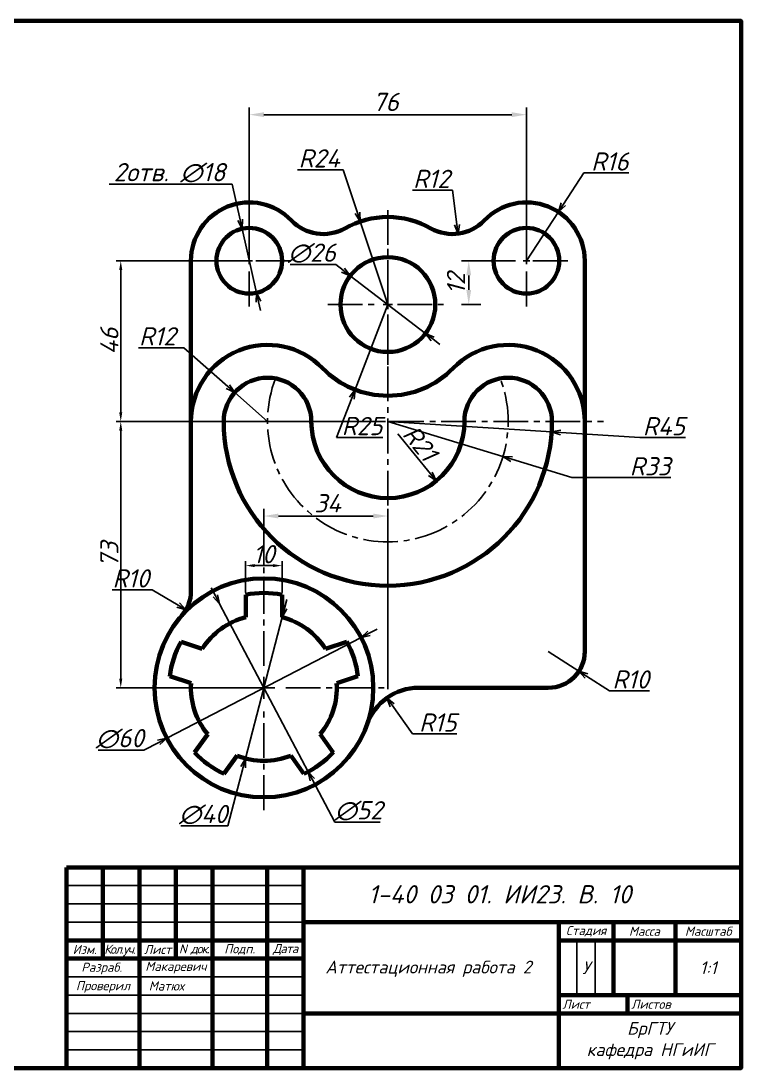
# Model space of a CAD drawing. Header units: millimetres. Extents: x 0 to 395, y 0 to 287.
# Drawn here: x 197.8 to 395.3, y 0.2 to 287.2 of the extents above; entities that cross this region are included whole.
import ezdxf

# ---------------------------------------------------------------- set-up
doc = ezdxf.new("R2010")
doc.units = ezdxf.units.MM
doc.header["$LTSCALE"] = 0.5
doc.linetypes.add('CENTER2', pattern=[28.575, 19.05, -3.175, 3.175, -3.175])
doc.styles.add('GOST-2.304_Type-B', font='isocpeui.ttf')
doc.styles.add('SPDS', font='isocpeur.ttf', dxfattribs={"oblique": 15})
doc.dimstyles.new('Copy(2) of STANDARD', dxfattribs={"dimscale": 0, "dimtxt": 5, "dimasz": 4, "dimexe": 2, "dimexo": 0, "dimgap": 1, "dimtad": 1, "dimdec": 0, "dimzin": 12, "dimdsep": 46, "dimtxsty": 'SPDS', "dimcen": -3, "dimclrd": 256, "dimclre": 256, "dimadec": 0, "dimazin": 0, "dimtfac": 1, "dimtdec": 0, "dimtmove": 0, "dimatfit": 1, "dimfxl": 1, "dimtolj": 1, "dimtzin": 0, "dimarcsym": 0})
doc.dimstyles.new('SPDS', dxfattribs={"dimscale": 0, "dimtxt": 5, "dimasz": 2.5, "dimexe": 1.25, "dimexo": 0.625, "dimtad": 1, "dimtoh": 1, "dimdec": 0, "dimrnd": 0.001, "dimtxsty": 'SPDS', "dimcen": 2.5, "dimdle": 2, "dimadec": 0, "dimazin": 2, "dimtfac": 1, "dimtdec": 0, "dimtmove": 1, "dimatfit": 3, "dimfxl": 1, "dimtolj": 1, "dimtzin": 0, "dimarcsym": 0})
doc.dimstyles.new('SPDS$3', dxfattribs={"dimscale": 0, "dimtxt": 5, "dimasz": 2.5, "dimexe": 0.18, "dimexo": 0.0625, "dimtad": 1, "dimtoh": 1, "dimdec": 0, "dimrnd": 0.001, "dimzin": 0, "dimdsep": 46, "dimtxsty": 'SPDS', "dimblk": 'OPEN30', "dimblk1": 'OPEN30', "dimblk2": 'OPEN30', "dimcen": 2.5, "dimadec": 0, "dimazin": 0, "dimtfac": 1, "dimtdec": 0, "dimtmove": 0, "dimatfit": 1, "dimfxl": 1, "dimtolj": 1, "dimtzin": 0, "dimarcsym": 0})
doc.dimstyles.new('SPDS$4', dxfattribs={"dimscale": 0, "dimtxt": 5, "dimasz": 2.5, "dimexe": 0.18, "dimexo": 0.0625, "dimtad": 1, "dimtoh": 1, "dimdec": 0, "dimrnd": 0.001, "dimzin": 0, "dimdsep": 46, "dimtxsty": 'SPDS', "dimblk": 'OPEN30', "dimblk2": 'OPEN30', "dimcen": 2.5, "dimadec": 0, "dimazin": 0, "dimtfac": 1, "dimtdec": 0, "dimtmove": 0, "dimatfit": 3, "dimfxl": 1, "dimtolj": 1, "dimtzin": 0, "dimarcsym": 0})

# ---------------------------------------------------------------- blocks, each defined once
blk = doc.blocks.new('*U15')
at = {"color": 0, "linetype": 'CENTER2', "transparency": 16777216}
for p, q in [((0, 6), (0, 33.5)), ((-33.5, 0), (-6, 0)), ((6, 0), (33.5, 0)), ((0, -33.5), (0, -6))]:
    blk.add_line(p, q, dxfattribs=at)
at = {"color": 0, "linetype": 'Continuous', "transparency": 16777216}
for p, q in [((0, -3), (0, 3)), ((-3, 0), (3, 0))]:
    blk.add_line(p, q, dxfattribs=at)
blk = doc.blocks.new('*U16')
at = {"color": 0, "linetype": 'CENTER2', "transparency": 16777216}
for p, q in [((0, 2.6), (0, 16.5)), ((-16.5, 0), (-2.6, 0)), ((2.6, 0), (16.5, 0)), ((0, -16.5), (0, -2.6))]:
    blk.add_line(p, q, dxfattribs=at)
at = {"color": 0, "linetype": 'Continuous', "transparency": 16777216}
for p, q in [((-1.3, 0), (1.3, 0)), ((0, -1.3), (0, 1.3))]:
    blk.add_line(p, q, dxfattribs=at)
blk = doc.blocks.new('*U18')
for p, q in [((-4.98, 2.83), (-4.98, -3.31)), ((4.98, 2.83), (4.98, -3.31))]:
    blk.add_line(p, q)
for start, end in [(90, 101.0355), (78.9645, 90)]:
    blk.add_arc((0, -22.69), 26, start, end)
blk = doc.blocks.new('*U19')
at = {"color": 0, "linetype": 'ByBlock', "lineweight": -2, "transparency": 16777216}
blk.add_blockref('*U18', (62.48, 120.26), dxfattribs=at)
for p, rotation in [((40.91, 104.59), 72), ((84.06, 104.59), 288), ((49.15, 79.22), 144), ((75.81, 79.22), 216)]:
    blk.add_blockref('*U18', p, dxfattribs=dict(at, rotation=rotation))
blk = doc.blocks.new('*U20')
at = {"color": 0, "linetype": 'CENTER2', "transparency": 16777216}
for p, q in [((0, 1.8), (0, 12.5)), ((-12.5, 0), (-1.8, 0)), ((1.8, 0), (12.5, 0)), ((0, -12.5), (0, -1.8))]:
    blk.add_line(p, q, dxfattribs=at)
at = {"color": 0, "linetype": 'Continuous', "transparency": 16777216}
for p, q in [((-0.9, 0), (0.9, 0)), ((0, -0.9), (0, 0.9))]:
    blk.add_line(p, q, dxfattribs=at)
blk = doc.blocks.new('*U21')
at = {"color": 0, "linetype": 'CENTER2', "transparency": 16777216}
for p, q in [((0, 1.8), (0, 12.5)), ((-12.5, 0), (-1.8, 0)), ((1.8, 0), (12.5, 0)), ((0, -12.5), (0, -1.8))]:
    blk.add_line(p, q, dxfattribs=at)
at = {"color": 0, "linetype": 'Continuous', "transparency": 16777216}
for p, q in [((-0.9, 0), (0.9, 0)), ((0, -0.9), (0, 0.9))]:
    blk.add_line(p, q, dxfattribs=at)
blk = doc.blocks.new('*D22')
at = {"lineweight": -2, "transparency": 16777216}
for p, q in [((260.44, 221.5), (260.44, 263.54)), ((264.44, 261.54), (332.44, 261.54)), ((336.44, 221.5), (336.44, 263.54))]:
    blk.add_line(p, q, dxfattribs=at)
at = {"lineweight": -3, "transparency": 16777216}
for points in [[(264.44, 262.21), (264.44, 260.88), (260.44, 261.54)], [(332.44, 262.21), (332.44, 260.88), (336.44, 261.54)]]:
    blk.add_solid(points, dxfattribs=at)
at = {"layer": 'Defpoints', "color": 0, "lineweight": -3, "transparency": 16777216}
for p in [(336.44, 261.54), (260.44, 221.5), (336.44, 221.5)]:
    blk.add_point(p, dxfattribs=at)
at = {"color": 0, "transparency": 16777216, "insert": (297.85, 265.04), "char_height": 5, "attachment_point": 5, "style": 'SPDS'}
blk.add_mtext('\\A1;76', dxfattribs=at)
blk = doc.blocks.new('*D26')
at = {"lineweight": -2, "transparency": 16777216}
for p, q in [((323.94, 221.5), (318.63, 221.5)), ((320.63, 217.5), (320.63, 213.5)), ((323.94, 209.5), (318.63, 209.5))]:
    blk.add_line(p, q, dxfattribs=at)
at = {"lineweight": -3, "transparency": 16777216}
for points in [[(319.96, 217.5), (321.29, 217.5), (320.63, 221.5)], [(319.96, 213.5), (321.29, 213.5), (320.63, 209.5)]]:
    blk.add_solid(points, dxfattribs=at)
at = {"layer": 'Defpoints', "color": 0, "lineweight": -3, "transparency": 16777216}
for p in [(323.94, 221.5), (320.63, 209.5), (323.94, 209.5)]:
    blk.add_point(p, dxfattribs=at)
at = {"color": 0, "transparency": 16777216, "insert": (317.13, 215.25), "char_height": 5, "attachment_point": 5, "rotation": 90, "style": 'SPDS'}
blk.add_mtext('\\A1;12', dxfattribs=at)
blk = doc.blocks.new('*D27')
at = {"lineweight": -2, "transparency": 16777216}
for p, q in [((264.44, 137.95), (264.44, 153.54)), ((298.44, 104.04), (298.44, 153.54)), ((268.44, 151.54), (294.44, 151.54))]:
    blk.add_line(p, q, dxfattribs=at)
at = {"lineweight": -3, "transparency": 16777216}
for points in [[(268.44, 152.2), (268.44, 150.87), (264.44, 151.54)], [(294.44, 152.2), (294.44, 150.87), (298.44, 151.54)]]:
    blk.add_solid(points, dxfattribs=at)
at = {"layer": 'Defpoints', "color": 0, "lineweight": -3, "transparency": 16777216}
for p in [(298.44, 151.54), (264.44, 137.95), (298.44, 104.04)]:
    blk.add_point(p, dxfattribs=at)
at = {"color": 0, "transparency": 16777216, "insert": (281.91, 155.04), "char_height": 5, "attachment_point": 5, "style": 'SPDS'}
blk.add_mtext('\\A1;34', dxfattribs=at)
blk = doc.blocks.new('_Open30')
at = {"color": 0, "linetype": 'ByBlock', "lineweight": -2}
for p, q in [((-1, 0.27), (0, 0)), ((0, 0), (-1, -0.27)), ((0, 0), (-1, 0))]:
    blk.add_line(p, q, dxfattribs=at)
blk = doc.blocks.new('*D28')
at = {"color": 0, "lineweight": -2, "transparency": 16777216}
for p, q in [((273.69, 246.43), (286.16, 246.43)), ((286.16, 246.43), (290.08, 234.65)), ((298.44, 209.5), (290.87, 232.27))]:
    blk.add_line(p, q, dxfattribs=at)
at = {"layer": 'Defpoints', "color": 0, "lineweight": -3, "transparency": 16777216}
for p in [(290.87, 232.27), (298.44, 209.5)]:
    blk.add_point(p, dxfattribs=at)
at = {"color": 0, "lineweight": -2, "transparency": 16777216, "xscale": 2.5, "yscale": 2.5, "zscale": 2.5, "rotation": 288.3980994859485}
blk.add_blockref('_Open30', (290.87, 232.27), dxfattribs=at)
at = {"color": 0, "transparency": 16777216, "insert": (279.61, 249.56), "char_height": 5, "attachment_point": 5, "style": 'SPDS'}
blk.add_mtext('\\A1;R24', dxfattribs=at)
blk = doc.blocks.new('*D29')
at = {"color": 0, "lineweight": -2, "transparency": 16777216}
for p, q in [((305.22, 240.83), (316.18, 240.83)), ((316.18, 240.83), (317.39, 231.4))]:
    blk.add_line(p, q, dxfattribs=at)
at = {"layer": 'Defpoints', "color": 0, "lineweight": -3, "transparency": 16777216}
for p in [(316.18, 240.83), (317.71, 228.92)]:
    blk.add_point(p, dxfattribs=at)
at = {"color": 0, "lineweight": -2, "transparency": 16777216, "xscale": 2.5, "yscale": 2.5, "zscale": 2.5, "rotation": 277.3100937656066}
blk.add_blockref('_Open30', (317.71, 228.92), dxfattribs=at)
at = {"color": 0, "transparency": 16777216, "insert": (310.39, 243.95), "char_height": 5, "attachment_point": 5, "style": 'SPDS'}
blk.add_mtext('\\A1;R12', dxfattribs=at)
blk = doc.blocks.new('*D30')
at = {"color": 0, "lineweight": -2, "transparency": 16777216}
for p, q in [((352.19, 245.58), (346.57, 236.98)), ((364.5, 245.58), (352.19, 245.58)), ((336.44, 221.5), (345.2, 234.89))]:
    blk.add_line(p, q, dxfattribs=at)
at = {"layer": 'Defpoints', "color": 0, "lineweight": -3, "transparency": 16777216}
for p in [(345.2, 234.89), (336.44, 221.5)]:
    blk.add_point(p, dxfattribs=at)
at = {"color": 0, "lineweight": -2, "transparency": 16777216, "xscale": 2.5, "yscale": 2.5, "zscale": 2.5, "rotation": 236.8171456549999}
blk.add_blockref('_Open30', (345.2, 234.89), dxfattribs=at)
at = {"color": 0, "transparency": 16777216, "insert": (359.33, 248.71), "char_height": 5, "attachment_point": 5, "style": 'SPDS'}
blk.add_mtext('\\A1;R16', dxfattribs=at)
blk = doc.blocks.new('*D31')
at = {"color": 0, "lineweight": -2, "transparency": 16777216}
for p, q in [((230.06, 197.67), (242.47, 197.67)), ((242.47, 197.67), (254.56, 187.03)), ((265.44, 177.45), (256.43, 185.38))]:
    blk.add_line(p, q, dxfattribs=at)
at = {"layer": 'Defpoints', "color": 0, "lineweight": -3, "transparency": 16777216}
for p in [(256.43, 185.38), (265.44, 177.45)]:
    blk.add_point(p, dxfattribs=at)
at = {"color": 0, "lineweight": -2, "transparency": 16777216, "xscale": 2.5, "yscale": 2.5, "zscale": 2.5, "rotation": 318.6503534260169}
blk.add_blockref('_Open30', (256.43, 185.38), dxfattribs=at)
at = {"color": 0, "transparency": 16777216, "insert": (235.23, 200.8), "char_height": 5, "attachment_point": 5, "style": 'SPDS'}
blk.add_mtext('\\A1;R12', dxfattribs=at)
blk = doc.blocks.new('*D32')
at = {"color": 0, "lineweight": -2, "transparency": 16777216}
for p, q in [((298.44, 209.5), (289.44, 186.18)), ((284.39, 173.07), (288.55, 183.84)), ((297.05, 173.07), (284.39, 173.07))]:
    blk.add_line(p, q, dxfattribs=at)
at = {"layer": 'Defpoints', "color": 0, "lineweight": -3, "transparency": 16777216}
for p in [(298.44, 209.5), (289.44, 186.18)]:
    blk.add_point(p, dxfattribs=at)
at = {"color": 0, "lineweight": -2, "transparency": 16777216, "xscale": 2.5, "yscale": 2.5, "zscale": 2.5, "rotation": 68.90852893885308}
blk.add_blockref('_Open30', (289.44, 186.18), dxfattribs=at)
at = {"color": 0, "transparency": 16777216, "insert": (291.38, 176.2), "char_height": 5, "attachment_point": 5, "style": 'SPDS'}
blk.add_mtext('\\A1;R25', dxfattribs=at)
blk = doc.blocks.new('*D33')
at = {"color": 0, "lineweight": -2, "transparency": 16777216}
blk.add_line((301.22, 174.03), (310.11, 163.1), dxfattribs=at)
at = {"layer": 'Defpoints', "color": 0, "lineweight": -3, "transparency": 16777216}
for p in [(298.44, 177.45), (311.69, 161.16)]:
    blk.add_point(p, dxfattribs=at)
at = {"color": 0, "lineweight": -2, "transparency": 16777216, "xscale": 2.5, "yscale": 2.5, "zscale": 2.5, "rotation": 309.0996612738755}
blk.add_blockref('_Open30', (311.69, 161.16), dxfattribs=at)
at = {"color": 0, "transparency": 16777216, "insert": (307.3, 171.5), "char_height": 5, "attachment_point": 5, "rotation": 309.0997, "style": 'SPDS'}
blk.add_mtext('\\A1;R21', dxfattribs=at)
blk = doc.blocks.new('*D35')
at = {"color": 0, "lineweight": -2, "transparency": 16777216}
for p, q in [((298.44, 177.45), (343.35, 174.59)), ((367.59, 173.04), (345.84, 174.43)), ((380.05, 173.04), (367.59, 173.04))]:
    blk.add_line(p, q, dxfattribs=at)
at = {"layer": 'Defpoints', "color": 0, "lineweight": -3, "transparency": 16777216}
for p in [(298.44, 177.45), (343.35, 174.59)]:
    blk.add_point(p, dxfattribs=at)
at = {"color": 0, "lineweight": -2, "transparency": 16777216, "xscale": 2.5, "yscale": 2.5, "zscale": 2.5, "rotation": 176.3450800889123}
blk.add_blockref('_Open30', (343.35, 174.59), dxfattribs=at)
at = {"color": 0, "transparency": 16777216, "insert": (374.13, 176.16), "char_height": 5, "attachment_point": 5, "style": 'SPDS'}
blk.add_mtext('\\A1;R45', dxfattribs=at)
blk = doc.blocks.new('*D36')
at = {"color": 0, "lineweight": -2, "transparency": 16777216}
for p, q in [((298.44, 177.45), (330.01, 167.82)), ((348.91, 162.06), (332.4, 167.09)), ((376.03, 162.06), (348.91, 162.06))]:
    blk.add_line(p, q, dxfattribs=at)
at = {"layer": 'Defpoints', "color": 0, "lineweight": -3, "transparency": 16777216}
for p in [(298.44, 177.45), (330.01, 167.82)]:
    blk.add_point(p, dxfattribs=at)
at = {"color": 0, "lineweight": -2, "transparency": 16777216, "xscale": 2.5, "yscale": 2.5, "zscale": 2.5, "rotation": 163.034125716645}
blk.add_blockref('_Open30', (330.01, 167.82), dxfattribs=at)
at = {"color": 0, "transparency": 16777216, "insert": (370.36, 165.18), "char_height": 5, "attachment_point": 5, "style": 'SPDS'}
blk.add_mtext('\\A1;R33', dxfattribs=at)
blk = doc.blocks.new('*D37')
at = {"color": 0, "lineweight": -2, "transparency": 16777216}
for p, q in [((342.44, 114.45), (350.85, 109.04)), ((359.25, 103.62), (352.95, 107.68)), ((370.22, 103.62), (359.25, 103.62))]:
    blk.add_line(p, q, dxfattribs=at)
at = {"layer": 'Defpoints', "color": 0, "lineweight": -3, "transparency": 16777216}
for p in [(342.44, 114.45), (350.85, 109.04)]:
    blk.add_point(p, dxfattribs=at)
at = {"color": 0, "lineweight": -2, "transparency": 16777216, "xscale": 2.5, "yscale": 2.5, "zscale": 2.5, "rotation": 147.2099088332485}
blk.add_blockref('_Open30', (350.85, 109.04), dxfattribs=at)
at = {"color": 0, "transparency": 16777216, "insert": (365.05, 106.75), "char_height": 5, "attachment_point": 5, "style": 'SPDS'}
blk.add_mtext('\\A1;R10', dxfattribs=at)
blk = doc.blocks.new('*D39')
at = {"color": 0, "lineweight": -2, "transparency": 16777216}
for p, q in [((305.2, 91.81), (299.65, 99.66)), ((317.32, 91.81), (305.2, 91.81))]:
    blk.add_line(p, q, dxfattribs=at)
at = {"layer": 'Defpoints', "color": 0, "lineweight": -3, "transparency": 16777216}
for p in [(298.2, 101.7), (306.87, 89.45)]:
    blk.add_point(p, dxfattribs=at)
at = {"color": 0, "lineweight": -2, "transparency": 16777216, "xscale": 2.5, "yscale": 2.5, "zscale": 2.5, "rotation": 125.2876802767988}
blk.add_blockref('_Open30', (298.2, 101.7), dxfattribs=at)
at = {"color": 0, "transparency": 16777216, "insert": (312.15, 94.94), "char_height": 5, "attachment_point": 5, "style": 'SPDS'}
blk.add_mtext('\\A1;R15', dxfattribs=at)
blk = doc.blocks.new('*D40')
at = {"color": 0, "lineweight": -2, "transparency": 16777216}
for p, q in [((255.7, 242.5), (222.05, 242.5)), ((257.91, 232.72), (255.7, 242.5)), ((262.43, 212.72), (258.46, 230.28)), ((262.98, 210.28), (263.53, 207.84))]:
    blk.add_line(p, q, dxfattribs=at)
at = {"layer": 'Defpoints', "color": 0, "lineweight": -3, "transparency": 16777216}
for p in [(258.46, 230.28), (262.43, 212.72)]:
    blk.add_point(p, dxfattribs=at)
at = {"color": 0, "lineweight": -2, "transparency": 16777216, "xscale": 2.5, "yscale": 2.5, "zscale": 2.5}
for p, rotation in [((258.46, 230.28), 282.7338378648688), ((262.43, 212.72), 102.7338378648688)]:
    blk.add_blockref('_Open30', p, dxfattribs=dict(at, rotation=rotation))
at = {"color": 0, "transparency": 16777216, "insert": (238.56, 245.62), "char_height": 5, "attachment_point": 5, "style": 'SPDS'}
blk.add_mtext('\\A1;2отв. ∅18', dxfattribs=at)
blk = doc.blocks.new('*D41')
at = {"color": 0, "lineweight": -2, "transparency": 16777216}
for p, q in [((284.15, 220.45), (271.69, 220.45)), ((286.14, 218.93), (284.15, 220.45)), ((308.76, 201.59), (288.12, 217.41)), ((310.74, 200.07), (312.73, 198.55))]:
    blk.add_line(p, q, dxfattribs=at)
at = {"layer": 'Defpoints', "color": 0, "lineweight": -3, "transparency": 16777216}
for p in [(288.12, 217.41), (308.76, 201.59)]:
    blk.add_point(p, dxfattribs=at)
at = {"color": 0, "lineweight": -2, "transparency": 16777216, "xscale": 2.5, "yscale": 2.5, "zscale": 2.5}
for p, rotation in [((288.12, 217.41), 322.5368519181424), ((308.76, 201.59), 142.5368519181424)]:
    blk.add_blockref('_Open30', p, dxfattribs=dict(at, rotation=rotation))
at = {"color": 0, "transparency": 16777216, "insert": (277.61, 223.57), "char_height": 5, "attachment_point": 5, "style": 'SPDS'}
blk.add_mtext('\\A1;∅26', dxfattribs=at)
blk = doc.blocks.new('*U42')
at = {"lineweight": 60}
for p, q in [((-4.95, -3.31), (-4.95, 2.83)), ((5, -3.31), (5, 2.83))]:
    blk.add_line(p, q, dxfattribs=at)
blk.add_arc((0.02, -22.69), 26, 78.9645, 101.1395, dxfattribs=at)
blk = doc.blocks.new('*U43')
at = {"color": 0, "linetype": 'ByBlock', "lineweight": -2, "transparency": 16777216}
blk.add_blockref('*U42', (62.46, 120.26), dxfattribs=at)
for p, rotation in [((40.9, 104.56), 71.99999999999997), ((84.05, 104.61), 288), ((49.17, 79.21), 144), ((75.83, 79.24), 215.9999999999999)]:
    blk.add_blockref('*U42', p, dxfattribs=dict(at, rotation=rotation))
blk = doc.blocks.new('*D44')
at = {"color": 0, "lineweight": -2, "transparency": 16777216}
for p, q in [((293.3, 119.41), (295.52, 120.56)), ((291.08, 118.26), (237.81, 90.65)), ((235.59, 89.5), (231.48, 87.37)), ((231.48, 87.37), (219.01, 87.37))]:
    blk.add_line(p, q, dxfattribs=at)
at = {"layer": 'Defpoints', "color": 0, "lineweight": -3, "transparency": 16777216}
for p in [(291.08, 118.26), (237.81, 90.65)]:
    blk.add_point(p, dxfattribs=at)
at = {"color": 0, "lineweight": -2, "transparency": 16777216, "xscale": 2.5, "yscale": 2.5, "zscale": 2.5}
for p, rotation in [((291.08, 118.26), 207.3928859262557), ((237.81, 90.65), 27.39288592625571)]:
    blk.add_blockref('_Open30', p, dxfattribs=dict(at, rotation=rotation))
at = {"color": 0, "transparency": 16777216, "insert": (224.93, 90.5), "char_height": 5, "attachment_point": 5, "style": 'SPDS'}
blk.add_mtext('\\A1;∅60', dxfattribs=at)
blk = doc.blocks.new('*D45')
at = {"color": 0, "lineweight": -2, "transparency": 16777216}
for p, q in [((270.11, 126.23), (270.74, 128.65)), ((269.48, 123.81), (259.41, 85.1)), ((258.78, 82.68), (254.59, 66.58)), ((254.59, 66.58), (241.62, 66.58))]:
    blk.add_line(p, q, dxfattribs=at)
at = {"layer": 'Defpoints', "color": 0, "lineweight": -3, "transparency": 16777216}
for p in [(269.48, 123.81), (259.41, 85.1)]:
    blk.add_point(p, dxfattribs=at)
at = {"color": 0, "lineweight": -2, "transparency": 16777216, "xscale": 2.5, "yscale": 2.5, "zscale": 2.5}
for p, rotation in [((269.48, 123.81), 255.4175714575104), ((259.41, 85.1), 75.41757145751035)]:
    blk.add_blockref('_Open30', p, dxfattribs=dict(at, rotation=rotation))
at = {"color": 0, "transparency": 16777216, "insert": (247.79, 69.71), "char_height": 5, "attachment_point": 5, "style": 'SPDS'}
blk.add_mtext('\\A1;∅40', dxfattribs=at)
blk = doc.blocks.new('*D46')
at = {"color": 0, "lineweight": -2, "transparency": 16777216}
for p, q in [((251.14, 129.66), (249.97, 131.87)), ((252.3, 127.45), (276.58, 81.46)), ((277.75, 79.25), (283.89, 67.61)), ((283.89, 67.61), (296.35, 67.61))]:
    blk.add_line(p, q, dxfattribs=at)
at = {"layer": 'Defpoints', "color": 0, "lineweight": -3, "transparency": 16777216}
for p in [(252.3, 127.45), (276.58, 81.46)]:
    blk.add_point(p, dxfattribs=at)
at = {"color": 0, "lineweight": -2, "transparency": 16777216, "xscale": 2.5, "yscale": 2.5, "zscale": 2.5}
for p, rotation in [((252.3, 127.45), 297.8266816964917), ((276.58, 81.46), 117.8266816964917)]:
    blk.add_blockref('_Open30', p, dxfattribs=dict(at, rotation=rotation))
at = {"color": 0, "transparency": 16777216, "insert": (290.43, 70.73), "char_height": 5, "attachment_point": 5, "style": 'SPDS'}
blk.add_mtext('\\A1;∅52', dxfattribs=at)
blk = doc.blocks.new('*D47')
at = {"color": 0, "lineweight": -2, "transparency": 16777216}
for p, q in [((259.42, 130.59), (259.42, 139.2)), ((261.92, 137.95), (266.92, 137.95)), ((269.42, 130.6), (269.42, 139.2))]:
    blk.add_line(p, q, dxfattribs=at)
at = {"color": 0, "lineweight": -3, "transparency": 16777216}
for points in [[(261.92, 138.37), (261.92, 137.54), (259.42, 137.95)], [(266.92, 138.37), (266.92, 137.54), (269.42, 137.95)]]:
    blk.add_solid(points, dxfattribs=at)
at = {"layer": 'Defpoints', "color": 0, "lineweight": -3, "transparency": 16777216}
for p in [(269.42, 137.95), (259.42, 129.96), (269.42, 129.97)]:
    blk.add_point(p, dxfattribs=at)
at = {"color": 0, "transparency": 16777216, "insert": (264.42, 141.08), "char_height": 5, "attachment_point": 5, "style": 'SPDS'}
blk.add_mtext('\\A1;10', dxfattribs=at)
blk = doc.blocks.new('*D51')
at = {"color": 0, "lineweight": -2, "transparency": 16777216}
for p, q in [((259.82, 221.5), (223.94, 221.5)), ((225.19, 219), (225.19, 179.95)), ((297.82, 177.45), (223.94, 177.45))]:
    blk.add_line(p, q, dxfattribs=at)
at = {"color": 0, "lineweight": -3, "transparency": 16777216}
for points in [[(224.77, 219), (225.6, 219), (225.19, 221.5)], [(224.77, 179.95), (225.6, 179.95), (225.19, 177.45)]]:
    blk.add_solid(points, dxfattribs=at)
at = {"layer": 'Defpoints', "color": 0, "lineweight": -3, "transparency": 16777216}
for p in [(260.44, 221.5), (225.19, 177.45), (298.44, 177.45)]:
    blk.add_point(p, dxfattribs=at)
at = {"color": 0, "lineweight": -3, "transparency": 16777216, "insert": (222.06, 199.48), "char_height": 5, "attachment_point": 5, "rotation": 90, "style": 'SPDS'}
blk.add_mtext('\\A1;46', dxfattribs=at)
blk = doc.blocks.new('*D53')
at = {"color": 0, "lineweight": -2, "transparency": 16777216}
for p, q in [((297.82, 177.45), (223.94, 177.45)), ((225.19, 174.95), (225.19, 106.95)), ((263.82, 104.45), (223.94, 104.45))]:
    blk.add_line(p, q, dxfattribs=at)
at = {"color": 0, "lineweight": -3, "transparency": 16777216}
for points in [[(224.77, 174.95), (225.6, 174.95), (225.19, 177.45)], [(224.77, 106.95), (225.6, 106.95), (225.19, 104.45)]]:
    blk.add_solid(points, dxfattribs=at)
at = {"layer": 'Defpoints', "color": 0, "lineweight": -3, "transparency": 16777216}
for p in [(298.44, 177.45), (225.19, 104.45), (264.44, 104.45)]:
    blk.add_point(p, dxfattribs=at)
at = {"color": 0, "lineweight": -3, "transparency": 16777216, "insert": (222.06, 140.95), "char_height": 5, "attachment_point": 5, "rotation": 90, "style": 'SPDS'}
blk.add_mtext('\\A1;73', dxfattribs=at)
blk = doc.blocks.new('*D57')
at = {"color": 0, "lineweight": -2, "transparency": 16777216}
for p, q in [((222.79, 131.31), (233.76, 131.31)), ((233.76, 131.31), (240.91, 127.12))]:
    blk.add_line(p, q, dxfattribs=at)
at = {"layer": 'Defpoints', "color": 0, "lineweight": -3, "transparency": 16777216}
for p in [(234.44, 130.91), (243.07, 125.86)]:
    blk.add_point(p, dxfattribs=at)
at = {"color": 0, "lineweight": -2, "transparency": 16777216, "xscale": 2.5, "yscale": 2.5, "zscale": 2.5, "rotation": 329.6582465202528}
blk.add_blockref('_Open30', (243.07, 125.86), dxfattribs=at)
at = {"color": 0, "lineweight": -3, "transparency": 16777216, "insert": (227.96, 134.44), "char_height": 5, "attachment_point": 5, "style": 'SPDS'}
blk.add_mtext('\\A1;R10', dxfattribs=at)

msp = doc.modelspace()

# ---------------------------------------------------------------- linework, layer by layer
at = {"linetype": 'CENTER2'}
for p, q in [((298.44, 235.39), (298.44, 104.04)), ((241.65, 177.45), (357.61, 177.45))]:
    msp.add_line(p, q, dxfattribs=at)
at = {"lineweight": 60}
for p, q in [((244.44, 177.45), (244.44, 221.5)), ((352.44, 177.45), (352.44, 221.5)), ((244.44, 177.45), (244.44, 130.91)), ((352.44, 177.45), (352.44, 114.45)), ((395.31, 110.23), (395.31, 55.23)), ((342.44, 104.45), (306.87, 104.45)), ((210.31, 55.23), (395.31, 55.23))]:
    msp.add_line(p, q, dxfattribs=at)
msp.add_line((298.44, 209.5), (298.44, 221.5))
at = {"linetype": 'Continuous', "lineweight": 60}
for p, q in [((210.31, 55.23), (395.31, 55.23)), ((210.31, 55.23), (210.31, 0.23)), ((220.31, 55.23), (220.31, 30.23)), ((230.31, 55.23), (230.31, 0.23)), ((240.31, 55.23), (240.31, 30.23)), ((250.31, 55.23), (250.31, 0.23)), ((265.31, 55.23), (265.31, 0.23)), ((275.31, 55.23), (275.31, 0.23)), ((395.31, 55.23), (395.31, 0.23)), ((275.31, 40.23), (395.31, 40.23)), ((345.31, 40.23), (345.31, 0.23)), ((360.31, 40.23), (360.31, 20.23)), ((377.31, 40.23), (377.31, 20.23)), ((210.31, 35.23), (275.31, 35.23)), ((345.31, 35.23), (395.31, 35.23)), ((210.31, 30.23), (275.31, 30.23)), ((345.31, 20.23), (395.31, 20.23)), ((364.17, 20.23), (364.17, 15.23)), ((275.31, 15.23), (395.31, 15.23)), ((210.31, 0.23), (395.31, 0.23))]:
    msp.add_line(p, q, dxfattribs=at)
at = {"linetype": 'Continuous'}
for p, q in [((210.31, 50.23), (275.31, 50.23)), ((210.31, 45.23), (275.31, 45.23)), ((210.31, 40.23), (275.31, 40.23)), ((350.31, 35.23), (350.31, 20.23)), ((355.31, 35.23), (355.31, 20.23)), ((210.31, 25.23), (275.31, 25.23)), ((210.31, 20.23), (275.31, 20.23)), ((210.31, 15.23), (275.31, 15.23)), ((210.31, 10.23), (275.31, 10.23)), ((210.31, 5.23), (275.31, 5.23))]:
    msp.add_line(p, q, dxfattribs=at)
at = {"lineweight": 60}
msp.add_lwpolyline([(0.31, 0.23), (0.31, 287.23), (395.31, 287.23), (395.31, 0.23), (0.31, 0.23)], dxfattribs=at)
for centre, radius in [((260.44, 221.5), 9), ((336.44, 221.5), 9), ((298.44, 209.5), 13), ((264.44, 104.45), 30)]:
    msp.add_circle(centre, radius, dxfattribs=at)
for centre, radius, start, end in [((260.44, 221.5), 16, 43.6473, 180), ((336.44, 221.5), 16, 0, 136.3527), ((280.7, 240.83), 12, 223.6473, 299.5217), ((298.44, 209.5), 24, 60.4783, 119.5217), ((316.18, 240.83), 12, 240.4783, 316.3527), ((265.44, 177.45), 21, 44.1605, 180), ((331.44, 177.45), 21, 0, 135.8395), ((265.44, 177.45), 12, 0, 180), ((298.44, 209.5), 25, 224.1605, 315.8395), ((331.44, 177.45), 12, 0, 180), ((298.44, 177.45), 45, 180, 0), ((298.44, 177.45), 21, 180, 0), ((234.44, 130.91), 10, 318.5904, 0), ((264.44, 104.45), 20, 104.409, 147.591), ((264.44, 104.45), 20, 32.409, 75.591), ((342.44, 114.45), 10, 270, 0), ((264.44, 104.45), 20, 176.409, 219.591), ((264.44, 104.45), 20, 320.409, 3.591), ((306.87, 89.45), 15, 90, 160.5288), ((264.44, 104.45), 20, 248.409, 291.591)]:
    msp.add_arc(centre, radius, start, end, dxfattribs=at)
at = {"linetype": 'CENTER2'}
msp.add_arc((298.44, 177.45), 33, 159.0486, 20.9514, dxfattribs=at)

# ---------------------------------------------------------------- block references
for name, p in [('*U20', (260.44, 221.5)), ('*U21', (336.44, 221.5)), ('*U16', (298.44, 209.5)), ('*U15', (264.44, 104.45))]:
    msp.add_blockref(name, p, dxfattribs=at)
msp.add_blockref('*U43', (201.96, 6.88))
at = {"lineweight": 60}
msp.add_blockref('*U19', (201.96, 6.88), dxfattribs=at)

# ---------------------------------------------------------------- texts
at = {"color": 1, "linetype": 'Continuous', "attachment_point": 5, "style": 'GOST-2.304_Type-B'}
for s, insert, char_height, width in [('1-40 03 01. ИИ23. В. 10', (329.13, 47.87), 5, 100.7852), ('Макаревич', (240.32, 27.77), 2.5, 18), ('Матюх', (237.69, 22.73), 2.5, 18)]:
    msp.add_mtext(s, dxfattribs=dict(at, insert=insert, char_height=char_height, width=width))
at = {"linetype": 'Continuous', "style": 'GOST-2.304_Type-B'}
for s, insert, char_height, width, attachment_point in [('Стадия', (352.81, 37.73), 2.5, 13, 5), ('Масса', (368.81, 37.73), 2.5, 15, 5), ('Масштаб', (386.31, 37.73), 2.5, 16, 5), ('Изм.', (215.31, 32.73), 2.5, 8, 5), ('{\\T0.8;Кол.уч.}', (224.91, 32.47), 2.5, 9, 5), ('Лист', (235.31, 32.73), 2.5, 8, 5), ('{\\T0.8;N док.}', (245.31, 32.73), 2.5, 9, 5), ('Подп.', (257.81, 32.73), 2.5, 13, 5), ('{\\T0.9;Дата}', (270.31, 32.73), 2.5, 8, 5), ('Разраб.', (219.97, 27.53), 2.5, 18, 5), ('{\\C1;Аттестационная работа 2}', (309.56, 27.44), 3.5, 61.571, 5), ('У', (352.81, 27.73), 3.5, 3, 5), ('1:1', (386.31, 27.73), 3.5, 16, 5), ('Проверил', (220.31, 22.47), 2.5, 18, 5), ('Лист', (346.31, 17.73), 2.5, 16.8636, 4), ('Листов', (365.17, 17.73), 2.5, 29.1364, 4), ('БрГТУ \\Pкафедра НГиИГ', (370.31, 7.73), 3.5, 48, 5)]:
    msp.add_mtext(s, dxfattribs=dict(at, insert=insert, char_height=char_height, width=width, attachment_point=attachment_point))

# ---------------------------------------------------------------- dimensions: what is measured, and where the dimension line sits
for base, p1, p2, picture, middle in [((336.44, 261.54), (260.44, 221.5), (336.44, 221.5), '*D22', (297.85, 261.54)), ((298.44, 151.54), (264.44, 137.95), (298.44, 104.04), '*D27', (281.91, 151.54))]:
    dim = msp.add_linear_dim(base=base, p1=p1, p2=p2, dimstyle='Copy(2) of STANDARD', override={"dimscale": 1})
    dim.commit()
    dim.dimension.update_dxf_attribs({"geometry": picture, "text_midpoint": middle, "dimtype": 160})
dim = msp.add_diameter_dim_2p(p1=(262.43, 212.72), p2=(258.46, 230.28), text='2отв. <>', dimstyle='SPDS$3', override={"dimscale": 1})
dim.commit()
dim.dimension.update_dxf_attribs({"geometry": '*D40', "text_midpoint": (238.56, 242.5), "dimtype": 163})
for center, mpoint, picture, middle in [((298.44, 209.5), (290.87, 232.27), '*D28', (279.61, 246.43)), ((336.44, 221.5), (345.2, 234.89), '*D30', (359.33, 245.58)), ((316.18, 240.83), (317.71, 228.92), '*D29', (310.39, 240.83)), ((298.44, 209.5), (289.44, 186.18), '*D32', (291.38, 173.07)), ((265.44, 177.45), (256.43, 185.38), '*D31', (235.23, 197.67)), ((298.44, 177.45), (343.35, 174.59), '*D35', (367.59, 173.04)), ((298.44, 177.45), (311.69, 161.16), '*D33', (304.88, 169.53)), ((298.44, 177.45), (330.01, 167.82), '*D36', (370.36, 162.06)), ((306.87, 89.45), (298.2, 101.7), '*D39', (312.15, 91.81))]:
    dim = msp.add_radius_dim(center=center, mpoint=mpoint, dimstyle='SPDS$4', override={"dimscale": 1})
    dim.commit()
    dim.dimension.update_dxf_attribs({"geometry": picture, "text_midpoint": middle, "dimtype": 164})
for p1, p2, picture, middle in [((308.76, 201.59), (288.12, 217.41), '*D41', (277.61, 220.45)), ((252.3, 127.45), (276.58, 81.46), '*D46', (290.43, 67.61)), ((269.48, 123.81), (259.41, 85.1), '*D45', (247.79, 66.58)), ((291.08, 118.26), (237.81, 90.65), '*D44', (224.93, 87.37))]:
    dim = msp.add_diameter_dim_2p(p1=p1, p2=p2, dimstyle='SPDS$3', override={"dimscale": 1})
    dim.commit()
    dim.dimension.update_dxf_attribs({"geometry": picture, "text_midpoint": middle, "dimtype": 163})
at = {"lineweight": -3}
dim = msp.add_linear_dim(base=(225.19, 177.45), p1=(260.44, 221.5), p2=(298.44, 177.45), angle=90, text='46', dimstyle='SPDS', override={"dimscale": 1}, dxfattribs=at)
dim.commit()
dim.dimension.update_dxf_attribs({"geometry": '*D51', "text_midpoint": (222.06, 199.48)})
dim = msp.add_linear_dim(base=(320.63, 209.5), p1=(323.94, 221.5), p2=(323.94, 209.5), angle=90, dimstyle='Copy(2) of STANDARD', override={"dimscale": 1})
dim.commit()
dim.dimension.update_dxf_attribs({"geometry": '*D26', "text_midpoint": (320.63, 215.25), "dimtype": 160})
dim = msp.add_linear_dim(base=(225.19, 104.45), p1=(298.44, 177.45), p2=(264.44, 104.45), angle=90, dimstyle='SPDS', override={"dimscale": 1}, dxfattribs=at)
dim.commit()
dim.dimension.update_dxf_attribs({"geometry": '*D53', "text_midpoint": (222.06, 140.95)})
dim = msp.add_linear_dim(base=(269.42, 137.95), p1=(259.42, 129.96), p2=(269.42, 129.97), dimstyle='SPDS', override={"dimscale": 1})
dim.commit()
dim.dimension.update_dxf_attribs({"geometry": '*D47', "text_midpoint": (264.42, 141.08)})
dim = msp.add_radius_dim(center=(234.44, 130.91), mpoint=(243.07, 125.86), dimstyle='SPDS$4', override={"dimscale": 1}, dxfattribs=at)
dim.commit()
dim.dimension.update_dxf_attribs({"geometry": '*D57', "text_midpoint": (227.96, 131.31), "dimtype": 164})
dim = msp.add_radius_dim(center=(342.44, 114.45), mpoint=(350.85, 109.04), dimstyle='SPDS$4', override={"dimscale": 1})
dim.commit()
dim.dimension.update_dxf_attribs({"geometry": '*D37', "text_midpoint": (365.05, 106.75)})

doc.saveas('drawing.dxf')
